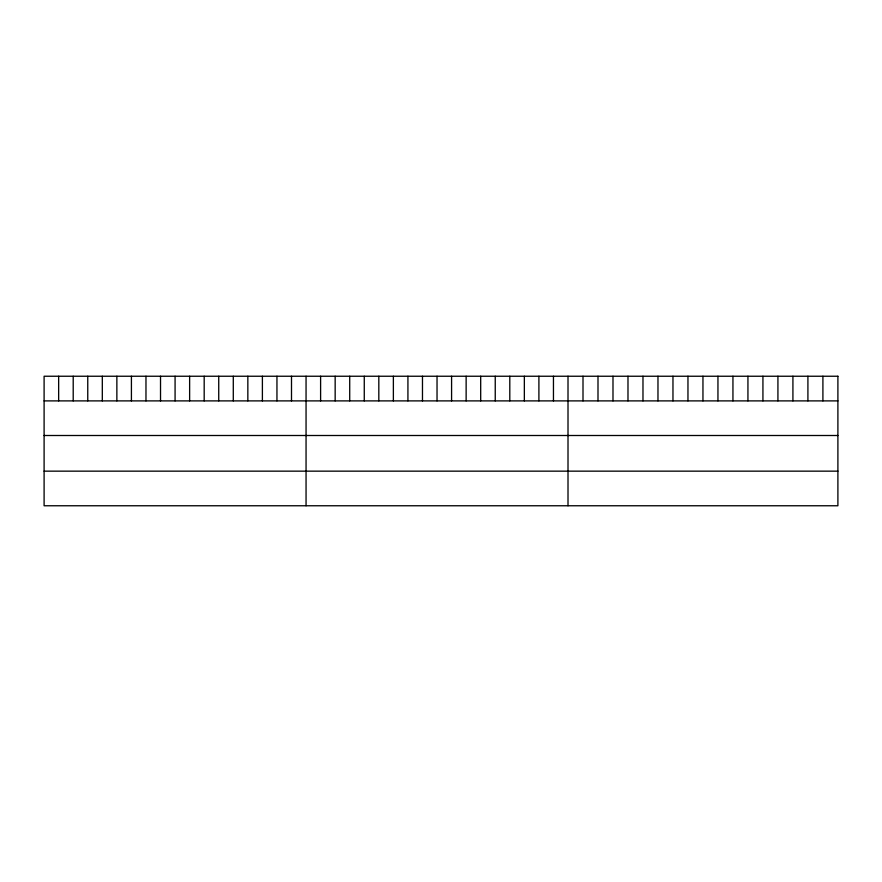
<?xml version="1.0" encoding="UTF-8"?>
<svg xmlns="http://www.w3.org/2000/svg" width="882" height="882" viewBox="0 0 882 882"><rect width="100%" height="100%" fill="white"/><g stroke="black" fill="none" stroke-linecap="round" stroke-linejoin="round"><path stroke-width="1.32" d="M44.1 400.891L837.9 400.891M44.1 435.499L837.9 435.499M44.1 471.153L837.9 471.153M822.906 376.239L822.906 400.891M807.912 376.239L807.912 400.891M792.918 376.239L792.918 400.891M777.924 376.239L777.924 400.891M762.93 376.239L762.93 400.891M747.936 376.239L747.936 400.891M732.942 376.239L732.942 400.891M717.948 376.239L717.948 400.891M702.954 376.239L702.954 400.891M687.96 376.239L687.96 400.891M672.966 376.239L672.966 400.891M657.972 376.239L657.972 400.891M642.978 376.239L642.978 400.891M627.984 376.239L627.984 400.891M612.99 376.239L612.99 400.891M597.996 376.239L597.996 400.891M583.002 376.239L583.002 400.891M568.008 376.239L568.008 505.761M553.455 376.239L553.455 400.891M538.902 376.239L538.902 400.891M524.349 376.239L524.349 400.891M509.796 376.239L509.796 400.891M495.243 376.239L495.243 400.891M480.69 376.239L480.69 400.891M466.137 376.239L466.137 400.891M451.584 376.239L451.584 400.891M437.031 376.239L437.031 400.891M422.478 376.239L422.478 400.891M407.925 376.239L407.925 400.891M393.372 376.239L393.372 400.891M378.819 376.239L378.819 400.891M364.266 376.239L364.266 400.891M349.713 376.239L349.713 400.891M335.16 376.239L335.16 400.891M320.607 376.239L320.607 400.891M306.054 376.239L306.054 505.761M291.501 376.239L291.501 400.891M276.948 376.239L276.948 400.891M262.395 376.239L262.395 400.891M247.842 376.239L247.842 400.891M233.289 376.239L233.289 400.891M218.736 376.239L218.736 400.891M204.183 376.239L204.183 400.891M189.63 376.239L189.63 400.891M175.077 376.239L175.077 400.891M160.524 376.239L160.524 400.891M145.971 376.239L145.971 400.891M131.418 376.239L131.418 400.891M116.865 376.239L116.865 400.891M102.312 376.239L102.312 400.891M87.759 376.239L87.759 400.891M73.206 376.239L73.206 400.891M58.653 376.239L58.653 400.891M837.9 376.239L44.1 376.239L44.1 505.761L837.9 505.761L837.9 376.239"/></g></svg>
